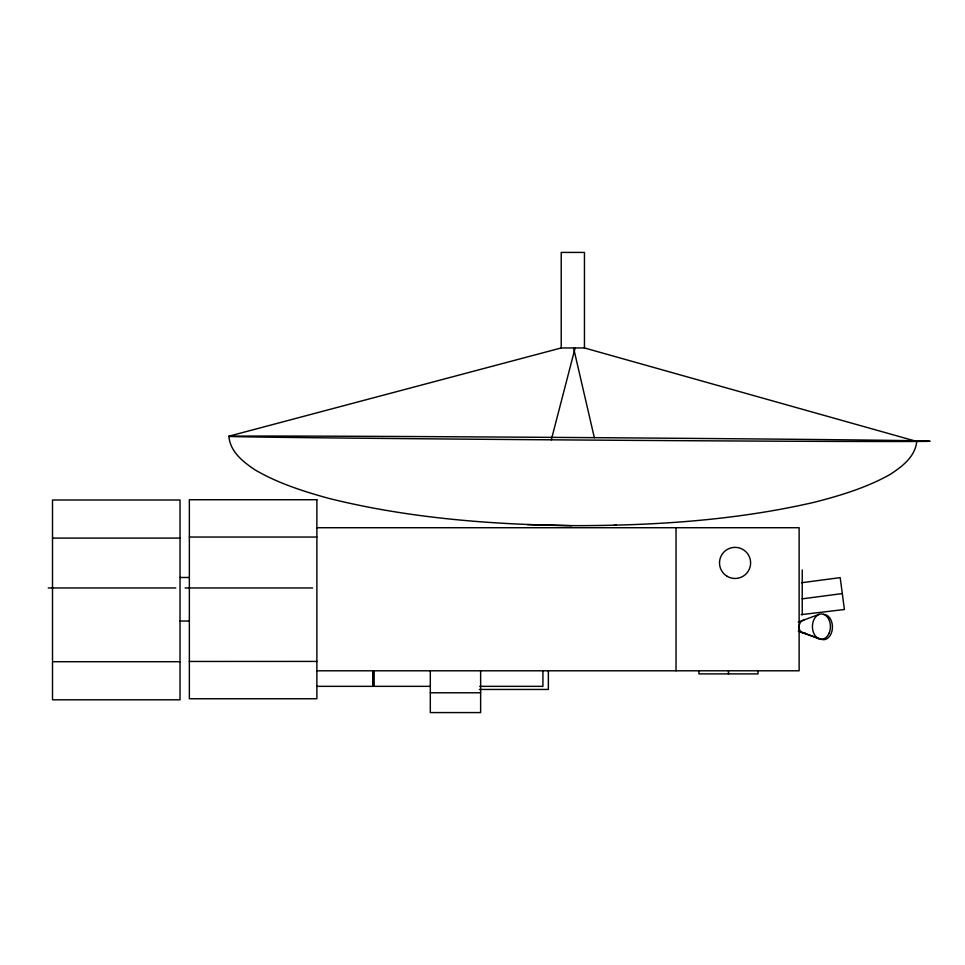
<?xml version="1.0" encoding="UTF-8"?>
<svg xmlns="http://www.w3.org/2000/svg" width="965" height="965" viewBox="0 0 965 965"><rect width="100%" height="100%" fill="white"/><g stroke="black" fill="none" stroke-linecap="round" stroke-linejoin="round"><path stroke-width="1.45" d="M551.292 439.859L575.14 347.955M798.308 622.027L819.092 614.379M561.208 347.955L228.91 436.192C230.008 451.548 242.818 461.596 254.591 469.617C277.594 483.127 303.119 491.294 328.715 498.362C408.014 518.096 490.003 524.502 571.509 525.66C653.16 525.732 735.354 520.581 815.087 502.077C840.913 495.395 866.691 487.602 890.068 474.478C902.07 466.626 915.17 456.843 916.75 441.451L584.452 347.955L561.208 347.955L561.208 252.42L584.452 252.42L584.452 347.955M801.493 582.739L840.201 577.637L844.399 609.506L801.155 614.645M802.108 598.867L842.3 593.572M614.162 525.274L616.418 525.25M316.882 527.722L799.129 527.722L799.129 670.796L316.882 670.796M189.357 537.047L316.882 537.047M52.508 538.108L180.021 538.108M180.021 577.48L189.357 577.48M48.25 587.962L175.775 587.962M185.099 587.962L312.624 587.962M180.021 621.026L189.357 621.026M189.357 661.459L316.882 661.423M316.882 686.344L429.895 686.344M479.774 686.344L542.921 686.344L542.921 670.796M479.424 689.456L548.361 689.456L548.361 670.796M430.306 692.786L480.63 692.786M527.433 524.61L571.509 525.66M800.154 631.617L821.239 639.252A12.666 8.902 -90 0 0 832.373 628.673A12.666 8.902 -90 0 0 823.543 614.367M798.308 631.194L819.092 638.842M573.56 347.955L594.368 437.772M802.241 569.953L802.241 614.802M758.008 670.796L758.008 673.896L698.913 673.896L698.913 670.796M728.466 670.796L728.466 673.896M676.031 527.722L676.031 670.796M480.63 670.796L480.63 712.58L430.306 712.58L430.306 670.796M374.167 670.796L374.167 686.344M372.719 670.796L372.719 686.344M180.021 660.398L180.021 500.003L52.508 500.003L52.508 660.398M805.305 633.354A6.333 4.403 -86.1 0 1 803.133 632.509M804.605 632.726A6.333 4.535 -86 0 1 799.092 627.431A6.333 4.535 -86 0 1 803.845 620.29M316.882 499.725L189.357 499.725L189.357 698.744L316.882 698.744L316.882 499.725M180.021 661.7L52.508 661.7L52.508 699.806L180.021 699.806L180.021 661.7M727.284 576.382A15.549 15.549 0 0 0 750.613 562.921A15.549 15.549 0 0 0 727.284 549.447A15.549 15.549 0 0 0 727.284 576.382M829.225 632.944A12.666 9.011 -90 0 0 821.42 613.957A12.666 9.011 -90 0 0 813.628 632.944A12.666 9.011 -90 0 0 829.225 632.944M382.2 438.412A344.614 1.206 0.4 0 0 916.75 441.451A344.614 1.206 0.4 0 0 419.498 436.59A344.614 1.206 0.4 0 0 382.2 438.412"/></g></svg>
